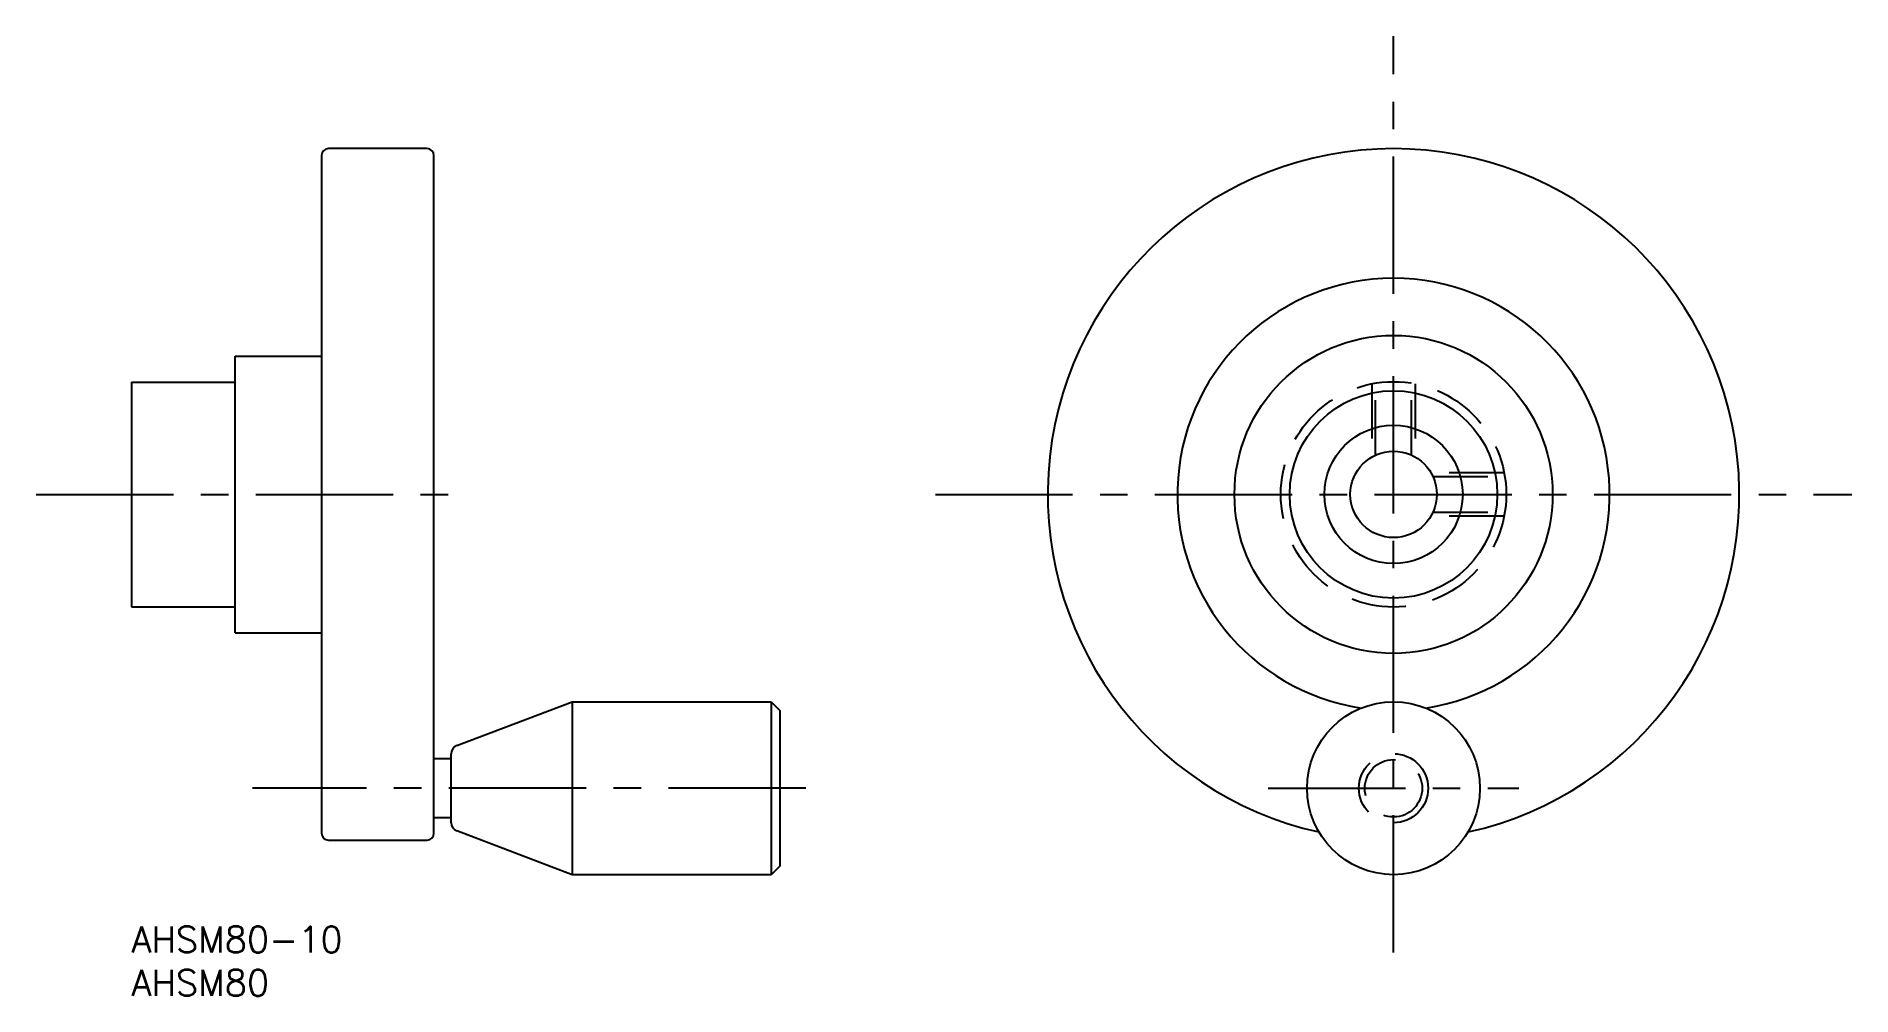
# Model space of a CAD drawing. Extents: x -11 to 199, y -8 to 103.
import ezdxf

# ---------------------------------------------------------------- set-up
doc = ezdxf.new("R2010")
doc.units = 0
doc.header["$LTSCALE"] = 0.5
doc.linetypes.add('CENTER', pattern=[50.8, 31.75, -6.35, 6.35, -6.35])
doc.linetypes.add('DASHED', pattern=[19.05, 12.7, -6.35])
doc.layers.get('0').update_dxf_attribs({"linetype": 'CONTINUOUS'})
for name, color, linetype in [('MSM_CENTER', 1, 'CENTER'), ('MSM_CONTINUOUS', 7, 'CONTINUOUS'), ('MSM_DASHED', 4, 'DASHED'), ('MSM_PART_NUMBER', 7, 'CONTINUOUS')]:
    doc.layers.add(name, color=color, linetype=linetype)
doc.styles.get("Standard").update_dxf_attribs({"font": 'txt.shx', "height": 3, "bigfont": 'bigfont.shx'})

# ---------------------------------------------------------------- blocks, each defined once
blk = doc.blocks.new('*U3')
at = {"layer": 'MSM_PART_NUMBER'}
blk.add_text('AHSM80-10', height=3, dxfattribs=at).set_placement((0, -3))
blk = doc.blocks.new('*U4')
at = {"layer": 'MSM_PART_NUMBER'}
blk.add_text('AHSM80', height=3, dxfattribs=at).set_placement((0, -8))

msp = doc.modelspace()

# ---------------------------------------------------------------- linework, layer by layer
for centre, radius in [((146, 50), 18.4), ((146, 50), 12), ((146, 50), 8), ((146, 16), 10)]:
    msp.add_circle(centre, radius)
at = {"layer": 'MSM_CENTER'}
for p, q in [((146, -3), (146, 103)), ((-11, 50), (38, 50)), ((93, 50), (199, 50)), ((78, 16), (14, 16)), ((131.5, 16), (160.5, 16))]:
    msp.add_line(p, q, dxfattribs=at)
at = {"layer": 'MSM_CONTINUOUS'}
for p, q in [((22, 89.2), (22, 10.8)), ((34.2, 90), (22.8, 90)), ((35, 10.8), (35, 89.2)), ((12, 34), (12, 66)), ((12, 66), (22, 66)), ((0, 63), (0, 37)), ((0, 63), (12, 63)), ((0, 37), (12, 37)), ((12, 34), (22, 34)), ((37.65, 20.94), (51, 26)), ((51, 26), (51, 6)), ((51, 26), (74, 26)), ((74, 26), (74, 6)), ((74, 26), (75, 25)), ((75, 25), (75, 7)), ((35, 19.44), (37, 19.44)), ((37, 12), (37, 20)), ((37, 12.56), (35, 12.56)), ((51, 6), (37.65, 11.06)), ((22.8, 10), (34.2, 10)), ((75, 7), (74, 6)), ((74, 6), (51, 6))]:
    msp.add_line(p, q, dxfattribs=at)
msp.add_circle((146, 50), 5, dxfattribs=at)
for centre, radius, start, end in [((22.8, 89.2), 0.8, 90, 180), ((34.2, 89.2), 0.8, 360, 90), ((146, 50), 40, 282.4537, 257.5463), ((146, 50), 25, 278.5742, 261.4258), ((38, 20), 1, 110.7702, 180), ((22.8, 10.8), 0.8, 180, 270), ((34.2, 10.8), 0.8, 270, 0), ((38, 12), 1, 180, 249.2298)]:
    msp.add_arc(centre, radius, start, end, dxfattribs=at)
at = {"layer": 'MSM_DASHED'}
for p, q in [((143.5, 62.8), (143.5, 54.33)), ((143.93, 54.55), (143.93, 62.87)), ((148.07, 54.55), (148.07, 62.87)), ((148.5, 62.8), (148.5, 54.33)), ((158.8, 52.5), (150.33, 52.5)), ((150.55, 52.07), (158.87, 52.07)), ((158.8, 47.5), (150.33, 47.5)), ((150.55, 47.93), (158.87, 47.93))]:
    msp.add_line(p, q, dxfattribs=at)
for centre, radius in [((146, 50), 13.04), ((146, 16), 4), ((146, 16), 3.32)]:
    msp.add_circle(centre, radius, dxfattribs=at)

# ---------------------------------------------------------------- block references
at = {"layer": 'MSM_CONTINUOUS'}
for name in ['*U3', '*U4']:
    msp.add_blockref(name, (0, 0), dxfattribs=at)

doc.saveas('drawing.dxf')
